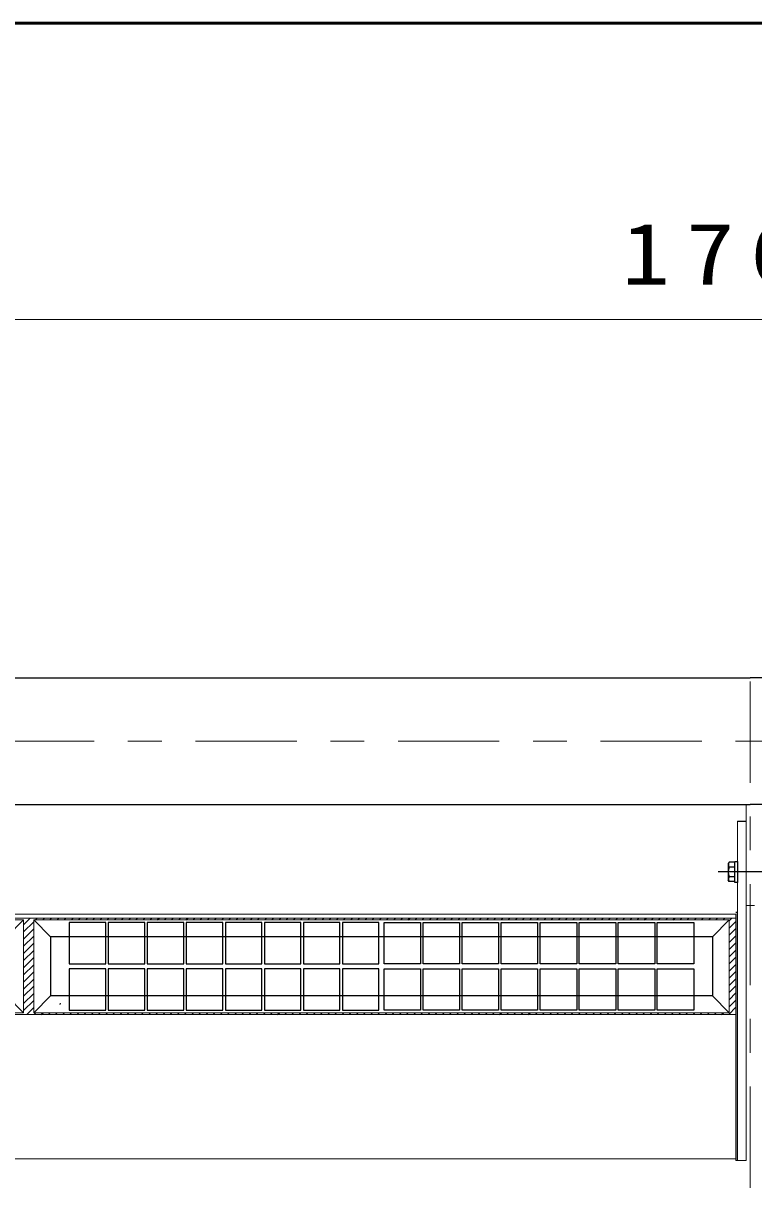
# Model space of a CAD drawing. Units: millimetres on the paper, scale 1:20. Extents: x -365 to 0, y -79 to 257.
# Drawn here: x -285.45 to -263.81, y 222.49 to 257 of the extents above; entities that cross this region are included whole.
import ezdxf

# ---------------------------------------------------------------- set-up
doc = ezdxf.new("R2010")
doc.units = ezdxf.units.MM
doc.linetypes.add('USER2', pattern=[6, 3, -1, 1, -1])
doc.layers.add('1_20', color=4, linetype='Continuous', lineweight=25)
doc.layers.add('NAKAMURA図枠', color=7, linetype='Continuous', lineweight=13)
doc.styles.add('ＭＳ ゴシック', font='')
doc.styles.get('ＭＳ ゴシック').set_extended_font_data('MS Gothic')

msp = doc.modelspace()

# ---------------------------------------------------------------- linework, layer by layer
at = {"layer": '1_20', "color": 7, "lineweight": 13}
for p, q in [((-307.914, 248.226), (-219.914, 248.226)), ((-264.039, 233.851), (-264.039, 230.851)), ((-264.289, 233.351), (-264.289, 223.301)), ((-264.039, 223.301), (-264.039, 233.351)), ((-264.039, 232.176), (-264.039, 231.526)), ((-306.239, 230.601), (-264.339, 230.601)), ((-264.339, 230.601), (-264.339, 223.301)), ((-263.789, 230.851), (-264.039, 230.851)), ((-306.239, 230.476), (-264.339, 230.476)), ((-306.039, 230.426), (-285.439, 230.426)), ((-285.439, 230.426), (-285.439, 227.676)), ((-285.139, 230.426), (-285.139, 227.676)), ((-264.539, 230.426), (-285.139, 230.426)), ((-264.539, 227.676), (-264.539, 230.426)), ((-306.239, 227.626), (-264.339, 227.626)), ((-285.439, 227.676), (-306.039, 227.676)), ((-285.139, 227.676), (-264.539, 227.676)), ((-306.239, 223.351), (-264.339, 223.351)), ((-264.339, 223.301), (-264.039, 223.301))]:
    msp.add_line(p, q, dxfattribs=at)
at = {"layer": '1_20', "color": 7, "linetype": 'USER2', "lineweight": 13}
for p, q in [((-263.914, 222.491), (-263.914, 238.157)), ((-310.349, 235.726), (-263.914, 235.726)), ((-217.478, 235.726), (-263.914, 235.726))]:
    msp.add_line(p, q, dxfattribs=at)
at = {"layer": '1_20', "color": 7}
for p, q in [((-306.664, 237.601), (-263.914, 237.601)), ((-221.164, 237.601), (-263.914, 237.601)), ((-306.664, 233.851), (-263.914, 233.851)), ((-221.164, 233.851), (-263.914, 233.851)), ((-264.289, 233.351), (-264.039, 233.351)), ((-264.543, 232.14), (-264.569, 232.096)), ((-264.569, 232.096), (-264.569, 231.606)), ((-264.369, 232.14), (-264.543, 232.14)), ((-264.369, 231.995), (-264.543, 231.995)), ((-264.369, 232.163), (-264.289, 232.163)), ((-264.369, 231.538), (-264.369, 232.163)), ((-264.289, 232.163), (-264.289, 231.538)), ((-264.543, 231.562), (-264.569, 231.606)), ((-264.369, 231.707), (-264.543, 231.707)), ((-264.369, 231.562), (-264.543, 231.562)), ((-264.289, 231.538), (-264.369, 231.538))]:
    msp.add_line(p, q, dxfattribs=at)
at = {"layer": '1_20', "color": 3, "linetype": 'USER2'}
msp.add_line((-262.905, 231.851), (-264.864, 231.851), dxfattribs=at)
at = {"layer": '1_20'}
for p, q in [((-264.289, 230.651), (-264.339, 230.651)), ((-264.289, 223.301), (-264.289, 230.651)), ((-285.439, 230.426), (-285.939, 229.926)), ((-285.439, 230.284), (-285.247, 230.476)), ((-285.439, 230.072), (-285.139, 230.372)), ((-285.139, 230.426), (-284.639, 229.926)), ((-285.085, 230.426), (-285.035, 230.476)), ((-284.873, 230.426), (-284.823, 230.476)), ((-284.661, 230.426), (-284.611, 230.476)), ((-284.449, 230.426), (-284.399, 230.476)), ((-284.237, 230.426), (-284.187, 230.476)), ((-283.007, 230.351), (-284.089, 230.351)), ((-284.089, 230.351), (-284.089, 229.126)), ((-284.024, 230.426), (-283.974, 230.476)), ((-283.812, 230.426), (-283.762, 230.476)), ((-283.6, 230.426), (-283.55, 230.476)), ((-283.388, 230.426), (-283.338, 230.476)), ((-283.176, 230.426), (-283.126, 230.476)), ((-283.007, 229.126), (-283.007, 230.351)), ((-282.964, 230.426), (-282.914, 230.476)), ((-281.851, 230.351), (-282.932, 230.351)), ((-282.932, 230.351), (-282.932, 229.126)), ((-282.752, 230.426), (-282.702, 230.476)), ((-282.54, 230.426), (-282.49, 230.476)), ((-282.327, 230.426), (-282.277, 230.476)), ((-282.115, 230.426), (-282.065, 230.476)), ((-281.903, 230.426), (-281.853, 230.476)), ((-281.851, 229.126), (-281.851, 230.351)), ((-280.695, 230.351), (-281.776, 230.351)), ((-281.776, 230.351), (-281.776, 229.126)), ((-281.691, 230.426), (-281.641, 230.476)), ((-281.479, 230.426), (-281.429, 230.476)), ((-281.267, 230.426), (-281.217, 230.476)), ((-281.055, 230.426), (-281.005, 230.476)), ((-280.842, 230.426), (-280.792, 230.476)), ((-280.695, 229.126), (-280.695, 230.351)), ((-280.63, 230.426), (-280.58, 230.476)), ((-279.539, 230.351), (-280.62, 230.351)), ((-280.62, 230.351), (-280.62, 229.126)), ((-280.418, 230.426), (-280.368, 230.476)), ((-280.206, 230.426), (-280.156, 230.476)), ((-279.994, 230.426), (-279.944, 230.476)), ((-279.782, 230.426), (-279.732, 230.476)), ((-279.57, 230.426), (-279.52, 230.476)), ((-279.539, 229.126), (-279.539, 230.351)), ((-278.382, 230.351), (-279.464, 230.351)), ((-279.464, 230.351), (-279.464, 229.126)), ((-279.358, 230.426), (-279.308, 230.476)), ((-279.145, 230.426), (-279.095, 230.476)), ((-278.933, 230.426), (-278.883, 230.476)), ((-278.721, 230.426), (-278.671, 230.476)), ((-278.509, 230.426), (-278.459, 230.476)), ((-278.382, 229.126), (-278.382, 230.351)), ((-277.226, 230.351), (-278.307, 230.351)), ((-278.307, 230.351), (-278.307, 229.126)), ((-278.297, 230.426), (-278.247, 230.476)), ((-278.085, 230.426), (-278.035, 230.476)), ((-277.873, 230.426), (-277.823, 230.476)), ((-277.66, 230.426), (-277.61, 230.476)), ((-277.448, 230.426), (-277.398, 230.476)), ((-277.236, 230.426), (-277.186, 230.476)), ((-277.226, 229.126), (-277.226, 230.351)), ((-276.07, 230.351), (-277.151, 230.351)), ((-277.151, 230.351), (-277.151, 229.126)), ((-277.024, 230.426), (-276.974, 230.476)), ((-276.812, 230.426), (-276.762, 230.476)), ((-276.6, 230.426), (-276.55, 230.476)), ((-276.388, 230.426), (-276.338, 230.476)), ((-276.176, 230.426), (-276.126, 230.476)), ((-276.07, 229.126), (-276.07, 230.351)), ((-274.914, 230.351), (-275.995, 230.351)), ((-275.995, 230.351), (-275.995, 229.126)), ((-275.963, 230.426), (-275.913, 230.476)), ((-275.751, 230.426), (-275.701, 230.476)), ((-275.539, 230.426), (-275.489, 230.476)), ((-275.327, 230.426), (-275.277, 230.476)), ((-275.115, 230.426), (-275.065, 230.476)), ((-274.914, 229.126), (-274.914, 230.351)), ((-274.903, 230.426), (-274.853, 230.476)), ((-274.764, 229.126), (-274.764, 230.351)), ((-274.764, 230.351), (-273.682, 230.351)), ((-274.691, 230.426), (-274.641, 230.476)), ((-274.478, 230.426), (-274.428, 230.476)), ((-274.266, 230.426), (-274.216, 230.476)), ((-274.054, 230.426), (-274.004, 230.476)), ((-273.842, 230.426), (-273.792, 230.476)), ((-273.682, 230.351), (-273.682, 229.126)), ((-273.63, 230.426), (-273.58, 230.476)), ((-273.607, 229.126), (-273.607, 230.351)), ((-273.607, 230.351), (-272.526, 230.351)), ((-273.418, 230.426), (-273.368, 230.476)), ((-273.206, 230.426), (-273.156, 230.476)), ((-272.994, 230.426), (-272.944, 230.476)), ((-272.781, 230.426), (-272.731, 230.476)), ((-272.569, 230.426), (-272.519, 230.476)), ((-272.526, 230.351), (-272.526, 229.126)), ((-272.451, 229.126), (-272.451, 230.351)), ((-272.451, 230.351), (-271.37, 230.351)), ((-272.357, 230.426), (-272.307, 230.476)), ((-272.145, 230.426), (-272.095, 230.476)), ((-271.933, 230.426), (-271.883, 230.476)), ((-271.721, 230.426), (-271.671, 230.476)), ((-271.509, 230.426), (-271.459, 230.476)), ((-271.37, 230.351), (-271.37, 229.126)), ((-271.297, 230.426), (-271.247, 230.476)), ((-271.295, 229.126), (-271.295, 230.351)), ((-271.295, 230.351), (-270.214, 230.351)), ((-271.084, 230.426), (-271.034, 230.476)), ((-270.872, 230.426), (-270.822, 230.476)), ((-270.66, 230.426), (-270.61, 230.476)), ((-270.448, 230.426), (-270.398, 230.476)), ((-270.236, 230.426), (-270.186, 230.476)), ((-270.214, 230.351), (-270.214, 229.126)), ((-270.139, 229.126), (-270.139, 230.351)), ((-270.139, 230.351), (-269.057, 230.351)), ((-270.024, 230.426), (-269.974, 230.476)), ((-269.812, 230.426), (-269.762, 230.476)), ((-269.599, 230.426), (-269.549, 230.476)), ((-269.387, 230.426), (-269.337, 230.476)), ((-269.175, 230.426), (-269.125, 230.476)), ((-269.057, 230.351), (-269.057, 229.126)), ((-268.982, 229.126), (-268.982, 230.351)), ((-268.982, 230.351), (-267.901, 230.351)), ((-268.963, 230.426), (-268.913, 230.476)), ((-268.751, 230.426), (-268.701, 230.476)), ((-268.539, 230.426), (-268.489, 230.476)), ((-268.327, 230.426), (-268.277, 230.476)), ((-268.115, 230.426), (-268.065, 230.476)), ((-267.902, 230.426), (-267.852, 230.476)), ((-267.901, 230.351), (-267.901, 229.126)), ((-267.826, 229.126), (-267.826, 230.351)), ((-267.826, 230.351), (-266.745, 230.351)), ((-267.69, 230.426), (-267.64, 230.476)), ((-267.478, 230.426), (-267.428, 230.476)), ((-267.266, 230.426), (-267.216, 230.476)), ((-267.054, 230.426), (-267.004, 230.476)), ((-266.842, 230.426), (-266.792, 230.476)), ((-266.745, 230.351), (-266.745, 229.126)), ((-266.67, 229.126), (-266.67, 230.351)), ((-266.67, 230.351), (-265.589, 230.351)), ((-266.63, 230.426), (-266.58, 230.476)), ((-266.417, 230.426), (-266.367, 230.476)), ((-266.205, 230.426), (-266.155, 230.476)), ((-265.993, 230.426), (-265.943, 230.476)), ((-265.781, 230.426), (-265.731, 230.476)), ((-265.589, 230.351), (-265.589, 229.126)), ((-265.569, 230.426), (-265.519, 230.476)), ((-265.357, 230.426), (-265.307, 230.476)), ((-265.145, 230.426), (-265.095, 230.476)), ((-264.539, 230.426), (-265.039, 229.926)), ((-264.933, 230.426), (-264.883, 230.476)), ((-264.72, 230.426), (-264.67, 230.476)), ((-264.539, 230.396), (-264.458, 230.476)), ((-264.539, 230.183), (-264.339, 230.383)), ((-285.439, 229.86), (-285.139, 230.16)), ((-285.439, 229.648), (-285.139, 229.948)), ((-284.639, 229.926), (-284.639, 228.176)), ((-265.039, 229.926), (-284.639, 229.926)), ((-265.039, 229.926), (-265.039, 228.176)), ((-264.539, 229.971), (-264.339, 230.171)), ((-264.539, 229.759), (-264.339, 229.959)), ((-285.439, 229.436), (-285.139, 229.736)), ((-285.439, 229.224), (-285.139, 229.524)), ((-264.539, 229.547), (-264.339, 229.747)), ((-264.539, 229.335), (-264.339, 229.535)), ((-285.439, 229.012), (-285.139, 229.312)), ((-264.539, 229.123), (-264.339, 229.323)), ((-285.439, 228.8), (-285.139, 229.1)), ((-285.439, 228.587), (-285.139, 228.887)), ((-284.089, 229.126), (-283.007, 229.126)), ((-283.007, 228.976), (-284.089, 228.976)), ((-284.089, 228.976), (-284.089, 227.751)), ((-283.007, 227.751), (-283.007, 228.976)), ((-282.932, 229.126), (-281.851, 229.126)), ((-281.851, 228.976), (-282.932, 228.976)), ((-282.932, 228.976), (-282.932, 227.751)), ((-281.851, 227.751), (-281.851, 228.976)), ((-281.776, 229.126), (-280.695, 229.126)), ((-280.695, 228.976), (-281.776, 228.976)), ((-281.776, 228.976), (-281.776, 227.751)), ((-280.695, 227.751), (-280.695, 228.976)), ((-280.62, 229.126), (-279.539, 229.126)), ((-279.539, 228.976), (-280.62, 228.976)), ((-280.62, 228.976), (-280.62, 227.751)), ((-279.539, 227.751), (-279.539, 228.976)), ((-279.464, 229.126), (-278.382, 229.126)), ((-278.382, 228.976), (-279.464, 228.976)), ((-279.464, 228.976), (-279.464, 227.751)), ((-278.382, 227.751), (-278.382, 228.976)), ((-278.307, 229.126), (-277.226, 229.126)), ((-277.226, 228.976), (-278.307, 228.976)), ((-278.307, 228.976), (-278.307, 227.751)), ((-277.226, 227.751), (-277.226, 228.976)), ((-277.151, 229.126), (-276.07, 229.126)), ((-276.07, 228.976), (-277.151, 228.976)), ((-277.151, 228.976), (-277.151, 227.751)), ((-276.07, 227.751), (-276.07, 228.976)), ((-275.995, 229.126), (-274.914, 229.126)), ((-274.914, 228.976), (-275.995, 228.976)), ((-275.995, 228.976), (-275.995, 227.751)), ((-274.914, 227.751), (-274.914, 228.976)), ((-273.682, 229.126), (-274.764, 229.126)), ((-274.764, 228.976), (-273.682, 228.976)), ((-274.764, 227.751), (-274.764, 228.976)), ((-273.682, 228.976), (-273.682, 227.751)), ((-272.526, 229.126), (-273.607, 229.126)), ((-273.607, 228.976), (-272.526, 228.976)), ((-273.607, 227.751), (-273.607, 228.976)), ((-272.526, 228.976), (-272.526, 227.751)), ((-271.37, 229.126), (-272.451, 229.126)), ((-272.451, 228.976), (-271.37, 228.976)), ((-272.451, 227.751), (-272.451, 228.976)), ((-271.37, 228.976), (-271.37, 227.751)), ((-270.214, 229.126), (-271.295, 229.126)), ((-271.295, 228.976), (-270.214, 228.976)), ((-271.295, 227.751), (-271.295, 228.976)), ((-270.214, 228.976), (-270.214, 227.751)), ((-269.057, 229.126), (-270.139, 229.126)), ((-270.139, 228.976), (-269.057, 228.976)), ((-270.139, 227.751), (-270.139, 228.976)), ((-269.057, 228.976), (-269.057, 227.751)), ((-267.901, 229.126), (-268.982, 229.126)), ((-268.982, 228.976), (-267.901, 228.976)), ((-268.982, 227.751), (-268.982, 228.976)), ((-267.901, 228.976), (-267.901, 227.751)), ((-266.745, 229.126), (-267.826, 229.126)), ((-267.826, 228.976), (-266.745, 228.976)), ((-267.826, 227.751), (-267.826, 228.976)), ((-266.745, 228.976), (-266.745, 227.751)), ((-265.589, 229.126), (-266.67, 229.126)), ((-266.67, 228.976), (-265.589, 228.976)), ((-266.67, 227.751), (-266.67, 228.976)), ((-265.589, 228.976), (-265.589, 227.751)), ((-264.539, 228.911), (-264.339, 229.111)), ((-264.539, 228.698), (-264.339, 228.898)), ((-285.439, 228.375), (-285.139, 228.675)), ((-285.439, 228.163), (-285.139, 228.463)), ((-264.539, 228.486), (-264.339, 228.686)), ((-264.539, 228.274), (-264.339, 228.474)), ((-285.439, 227.676), (-285.939, 228.176)), ((-285.439, 227.951), (-285.139, 228.251)), ((-285.139, 227.676), (-284.639, 228.176)), ((-265.039, 228.176), (-284.639, 228.176)), ((-264.539, 227.676), (-265.039, 228.176)), ((-264.539, 228.062), (-264.339, 228.262)), ((-285.439, 227.739), (-285.139, 228.039)), ((-285.34, 227.626), (-285.139, 227.827)), ((-284.357, 227.916), (-284.347, 227.959)), ((-264.551, 227.626), (-264.339, 227.838)), ((-264.539, 227.85), (-264.339, 228.05)), ((-285.127, 227.626), (-285.077, 227.676)), ((-284.915, 227.626), (-284.865, 227.676)), ((-284.703, 227.626), (-284.653, 227.676)), ((-284.491, 227.626), (-284.441, 227.676)), ((-284.279, 227.626), (-284.229, 227.676)), ((-284.089, 227.751), (-283.007, 227.751)), ((-284.067, 227.626), (-284.017, 227.676)), ((-283.855, 227.626), (-283.805, 227.676)), ((-283.642, 227.626), (-283.592, 227.676)), ((-283.43, 227.626), (-283.38, 227.676)), ((-283.218, 227.626), (-283.168, 227.676)), ((-283.006, 227.626), (-282.956, 227.676)), ((-282.932, 227.751), (-281.851, 227.751)), ((-282.794, 227.626), (-282.744, 227.676)), ((-282.582, 227.626), (-282.532, 227.676)), ((-282.37, 227.626), (-282.32, 227.676)), ((-282.158, 227.626), (-282.108, 227.676)), ((-281.945, 227.626), (-281.895, 227.676)), ((-281.776, 227.751), (-280.695, 227.751)), ((-281.733, 227.626), (-281.683, 227.676)), ((-281.521, 227.626), (-281.471, 227.676)), ((-281.309, 227.626), (-281.259, 227.676)), ((-281.097, 227.626), (-281.047, 227.676)), ((-280.885, 227.626), (-280.835, 227.676)), ((-280.673, 227.626), (-280.623, 227.676)), ((-280.62, 227.751), (-279.539, 227.751)), ((-280.46, 227.626), (-280.41, 227.676)), ((-280.248, 227.626), (-280.198, 227.676)), ((-280.036, 227.626), (-279.986, 227.676)), ((-279.824, 227.626), (-279.774, 227.676)), ((-279.612, 227.626), (-279.562, 227.676)), ((-279.464, 227.751), (-278.382, 227.751)), ((-279.4, 227.626), (-279.35, 227.676)), ((-279.188, 227.626), (-279.138, 227.676)), ((-278.976, 227.626), (-278.926, 227.676)), ((-278.763, 227.626), (-278.713, 227.676)), ((-278.551, 227.626), (-278.501, 227.676)), ((-278.339, 227.626), (-278.289, 227.676)), ((-278.307, 227.751), (-277.226, 227.751)), ((-278.127, 227.626), (-278.077, 227.676)), ((-277.915, 227.626), (-277.865, 227.676)), ((-277.703, 227.626), (-277.653, 227.676)), ((-277.491, 227.626), (-277.441, 227.676)), ((-277.278, 227.626), (-277.228, 227.676)), ((-277.151, 227.751), (-276.07, 227.751)), ((-277.066, 227.626), (-277.016, 227.676)), ((-276.854, 227.626), (-276.804, 227.676)), ((-276.642, 227.626), (-276.592, 227.676)), ((-276.43, 227.626), (-276.38, 227.676)), ((-276.218, 227.626), (-276.168, 227.676)), ((-276.006, 227.626), (-275.956, 227.676)), ((-275.995, 227.751), (-274.914, 227.751)), ((-275.794, 227.626), (-275.744, 227.676)), ((-275.581, 227.626), (-275.531, 227.676)), ((-275.369, 227.626), (-275.319, 227.676)), ((-275.157, 227.626), (-275.107, 227.676)), ((-274.945, 227.626), (-274.895, 227.676)), ((-273.682, 227.751), (-274.764, 227.751)), ((-274.733, 227.626), (-274.683, 227.676)), ((-274.521, 227.626), (-274.471, 227.676)), ((-274.309, 227.626), (-274.259, 227.676)), ((-274.097, 227.626), (-274.047, 227.676)), ((-273.884, 227.626), (-273.834, 227.676)), ((-273.672, 227.626), (-273.622, 227.676)), ((-272.526, 227.751), (-273.607, 227.751)), ((-273.46, 227.626), (-273.41, 227.676)), ((-273.248, 227.626), (-273.198, 227.676)), ((-273.036, 227.626), (-272.986, 227.676)), ((-272.824, 227.626), (-272.774, 227.676)), ((-272.612, 227.626), (-272.562, 227.676)), ((-271.37, 227.751), (-272.451, 227.751)), ((-272.399, 227.626), (-272.349, 227.676)), ((-272.187, 227.626), (-272.137, 227.676)), ((-271.975, 227.626), (-271.925, 227.676)), ((-271.763, 227.626), (-271.713, 227.676)), ((-271.551, 227.626), (-271.501, 227.676)), ((-271.339, 227.626), (-271.289, 227.676)), ((-270.214, 227.751), (-271.295, 227.751)), ((-271.127, 227.626), (-271.077, 227.676)), ((-270.915, 227.626), (-270.865, 227.676)), ((-270.702, 227.626), (-270.652, 227.676)), ((-270.49, 227.626), (-270.44, 227.676)), ((-270.278, 227.626), (-270.228, 227.676)), ((-269.057, 227.751), (-270.139, 227.751)), ((-270.066, 227.626), (-270.016, 227.676)), ((-269.854, 227.626), (-269.804, 227.676)), ((-269.642, 227.626), (-269.592, 227.676)), ((-269.43, 227.626), (-269.38, 227.676)), ((-269.217, 227.626), (-269.167, 227.676)), ((-269.005, 227.626), (-268.955, 227.676)), ((-267.901, 227.751), (-268.982, 227.751)), ((-268.793, 227.626), (-268.743, 227.676)), ((-268.581, 227.626), (-268.531, 227.676)), ((-268.369, 227.626), (-268.319, 227.676)), ((-268.157, 227.626), (-268.107, 227.676)), ((-267.945, 227.626), (-267.895, 227.676)), ((-266.745, 227.751), (-267.826, 227.751)), ((-267.733, 227.626), (-267.683, 227.676)), ((-267.52, 227.626), (-267.47, 227.676)), ((-267.308, 227.626), (-267.258, 227.676)), ((-267.096, 227.626), (-267.046, 227.676)), ((-266.884, 227.626), (-266.834, 227.676)), ((-266.672, 227.626), (-266.622, 227.676)), ((-265.589, 227.751), (-266.67, 227.751)), ((-266.46, 227.626), (-266.41, 227.676)), ((-266.248, 227.626), (-266.198, 227.676)), ((-266.035, 227.626), (-265.985, 227.676)), ((-265.823, 227.626), (-265.773, 227.676)), ((-265.611, 227.626), (-265.561, 227.676)), ((-265.399, 227.626), (-265.349, 227.676)), ((-265.187, 227.626), (-265.137, 227.676)), ((-264.975, 227.626), (-264.925, 227.676)), ((-264.763, 227.626), (-264.713, 227.676))]:
    msp.add_line(p, q, dxfattribs=at)
at = {"layer": '1_20', "color": 7}
for centre, radius, start, end in [((-264.143, 231.851), 0.426, 160.1809, 199.8191), ((-264.418, 232.067), 0.144, 150, 210), ((-264.418, 231.634), 0.144, 150, 210)]:
    msp.add_arc(centre, radius, start, end, dxfattribs=at)
at = {"layer": 'NAKAMURA図枠', "lineweight": 50}
msp.add_line((0, 257), (-365, 257), dxfattribs=at)

# ---------------------------------------------------------------- texts
at = {"layer": '1_20', "color": 7, "insert": (-263.914, 249.226), "char_height": 1.833, "attachment_point": 8, "style": 'ＭＳ ゴシック'}
msp.add_mtext('\\T1.33;\\W1.15;1760', dxfattribs=at)

doc.saveas('drawing.dxf')
